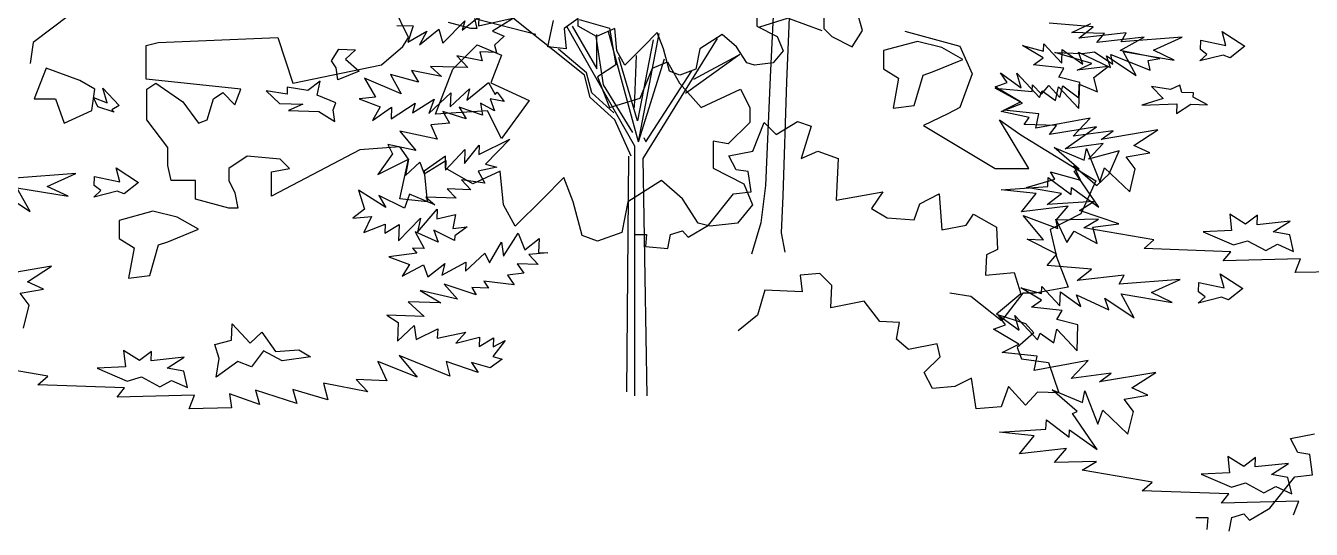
# Model space of a CAD drawing. Header units: inches. Extents: x -11 to 128, y 7 to 56.
# Drawn here: x 36.524 to 37.181, y 22.124 to 22.381 of the extents above; entities that cross this region are included whole.
import ezdxf

# ---------------------------------------------------------------- set-up
doc = ezdxf.new("R2010")
doc.units = ezdxf.units.IN
doc.header["$MEASUREMENT"] = 0
doc.layers.add('CAY', color=94, linetype='Continuous')
doc.layers.add('CAY-3', color=61, linetype='Continuous')
picture_1 = doc.add_image_def('image1.jpg', size_in_pixel=(1680, 1093))

# ---------------------------------------------------------------- blocks, each defined once
blk = doc.blocks.new('A$C76451831')
at = {"layer": 'CAY'}
for p, q in [((4534.5, 546.7), (4466.9, 564.4)), ((4541.2, 539.6), (4503.7, 569.7)), ((4575.8, 556.2), (4604.1, 507.8)), ((4789.6, 555.4), (4834.4, 569.5)), ((4823, 565.2), (4860, 551.4)), ((5144.7, 549.2), (5166.3, 559.3)), ((4647.3, 419.7), (4569.9, 556)), ((4602.9, 544.4), (4611.2, 489.7)), ((4604.1, 507.8), (4604.1, 546.7)), ((4651.6, 424.8), (4617.3, 549.9)), ((4651.6, 424.8), (4675, 548.1)), ((4656.8, 405.9), (4741.3, 542.4)), ((5181.8, 547.9), (5144.7, 549.2)), ((5173.3, 537.8), (5181.8, 547.9)), ((5227, 544), (5173.3, 537.8)), ((5199.7, 528.7), (5227, 544)), ((4589.9, 500.7), (4541.2, 539.6)), ((4592.3, 503.1), (4560.4, 530.2)), ((4668.2, 540.8), (4650.5, 448.4)), ((5157, 525.2), (5170.6, 527)), ((5170.6, 527), (5191.5, 513.1)), ((5244.7, 519.4), (5199.7, 528.7)), ((4650.5, 448.4), (4629.2, 520.8)), ((4646.9, 463.7), (4649.3, 523.1)), ((4651.6, 424.8), (4681.2, 519.2)), ((4705.1, 479.9), (4766.8, 524.3)), ((4714.5, 496), (4764.5, 523.1)), ((5125.3, 526.3), (5157, 525.2)), ((5167.5, 513.9), (5125.3, 526.3)), ((5150.9, 506.4), (5167.5, 513.9)), ((5189.1, 524.1), (5233.8, 506.2)), ((5191.5, 513.1), (5189.1, 524.1)), ((5231.5, 517.1), (5244.7, 519.4)), ((5233.8, 506.2), (5231.5, 517.1)), ((4596.6, 475.1), (4589.9, 500.7)), ((4598.2, 480.3), (4592.3, 503.1)), ((4659.9, 424.8), (4712.2, 505.4)), ((5185.9, 510.6), (5150.9, 506.4)), ((5169.6, 498), (5185.9, 510.6)), ((5174, 481.5), (5169.6, 498)), ((4611.2, 489.7), (4644.6, 435.4)), ((5057.3, 485.6), (5099.7, 481.8)), ((5088.4, 468.6), (5057.3, 485.6)), ((5099.7, 481.8), (5100, 489.5)), ((5100, 489.5), (5110.1, 478.8)), ((5110.1, 478.8), (5118.6, 488.9)), ((5118.6, 488.9), (5131.2, 475.3)), ((5131.2, 475.3), (5134.4, 488.3)), ((5134.4, 488.3), (5152.5, 474.6)), ((5152.5, 474.6), (5153.1, 490.4)), ((5153.1, 490.4), (5174, 481.5)), ((4624.5, 449.6), (4596.6, 475.1)), ((4623.3, 457.8), (4598.2, 480.3)), ((5064.1, 459.1), (5088.4, 468.6)), ((5096, 452.5), (5064.1, 459.1)), ((4643, 408.3), (4624.5, 449.6)), ((5062.5, 449.6), (5086.7, 432.5)), ((5090.3, 444.6), (5096, 452.5)), ((5127.4, 443.3), (5090.3, 444.6)), ((5119.3, 433.1), (5127.4, 443.3)), ((5172.7, 441.7), (5119.3, 433.1)), ((5137.3, 416.6), (5172.7, 441.7)), ((4657.5, 429.5), (4659.9, 424.8)), ((4647.3, 135.4), (4647.3, 419.7)), ((5180.2, 422.8), (5137.3, 416.6)), ((5163.7, 404.8), (5180.2, 422.8)), ((5198.4, 414.5), (5163.7, 404.8)), ((5187.1, 388.1), (5198.4, 414.5)), ((4638.3, 140.1), (4640.6, 408.3)), ((4661.5, 135.4), (4656.8, 405.9)), ((5154.7, 381.1), (5147.1, 397.2)), ((5147.1, 397.2), (5173, 375)), ((5093.2, 372.8), (5125.3, 382.1)), ((5120.6, 390.5), (5154.7, 381.1)), ((5125.3, 382.1), (5120.6, 390.5)), ((5173, 375), (5187.1, 388.1)), ((5132.9, 366), (5093.2, 372.8)), ((5116.6, 353.4), (5132.9, 366)), ((5171.9, 380.3), (5154.8, 342.6)), ((5169.7, 356.6), (5116.6, 353.4)), ((5153.5, 346.7), (5169.7, 356.6)), ((5112.4, 313.2), (5089.4, 340.8)), ((5089.4, 340.8), (5128.7, 326.2)), ((5154.8, 342.6), (5120.1, 324.9)), ((5126.4, 336.8), (5139.1, 310)), ((5128.7, 326.2), (5126.4, 336.8)), ((5198.3, 331.5), (5153.5, 346.7)), ((5120.1, 324.9), (5127.1, 293.6)), ((5139.1, 310), (5147.2, 322.9)), ((5147.2, 322.9), (5173.5, 308.8)), ((5168.7, 327.6), (5198.3, 331.5)), ((5173.5, 308.8), (5168.7, 327.6)), ((5093.9, 313.9), (5112.4, 313.2)), ((5127.7, 296.8), (5093.9, 313.9)), ((5116.8, 284), (5127.7, 296.8)), ((5127.1, 293.6), (5140.7, 259.4)), ((5167, 279.6), (5116.8, 284)), ((5150.7, 267), (5167, 279.6)), ((5204.4, 272.8), (5150.7, 267)), ((5198.6, 262.6), (5204.4, 272.8)), ((5268.1, 267.9), (5198.6, 262.6)), ((5235.4, 253.2), (5268.1, 267.9)), ((5029.8, 248.8), (5005.7, 252.3)), ((5064.6, 221), (5029.8, 248.8)), ((5088.8, 252.3), (5064.6, 221)), ((5110, 244.4), (5086.5, 258.4)), ((5086.5, 258.4), (5110.3, 252.1)), ((5103, 252.3), (5088.8, 252.3)), ((5140.7, 259.4), (5103, 252.3)), ((5110.3, 252.1), (5110.6, 260.2)), ((5110.6, 260.2), (5131.1, 238.2)), ((5131.1, 238.2), (5131.7, 254.1)), ((5131.7, 254.1), (5155.1, 237.4)), ((5155.1, 237.4), (5150.1, 250.7)), ((5150.1, 250.7), (5186.7, 233.6)), ((5200.9, 251.6), (5259, 241.9)), ((5215.8, 224.4), (5200.9, 251.6)), ((5259, 241.9), (5235.4, 253.2)), ((5098.9, 236.6), (5110, 244.4)), ((5133.6, 232.7), (5098.9, 236.6)), ((5186.7, 233.6), (5182.2, 246.9)), ((5182.2, 246.9), (5215.8, 224.4)), ((5069.2, 216.4), (5061.4, 227.5)), ((5061.4, 227.5), (5084.8, 210.4)), ((5080, 226.9), (5105.7, 199.2)), ((5084.8, 210.4), (5080, 226.9)), ((5127.8, 222.5), (5133.6, 232.7)), ((5151.6, 216.2), (5127.8, 222.5)), ((5055.4, 211.4), (5069.2, 216.4)), ((5084.3, 194.5), (5055.4, 211.4)), ((5105.7, 199.2), (5108.7, 206.8)), ((5108.7, 206.8), (5124.2, 195.8)), ((5124.2, 195.8), (5127.5, 211.6)), ((5127.5, 211.6), (5150.6, 186.8)), ((5150.6, 186.8), (5151.6, 216.2)), ((5065.3, 184.8), (5084.3, 194.5)), ((5105.1, 180.6), (5065.3, 184.8)), ((5101.8, 164.4), (5105.1, 180.6)), ((5163.4, 175.9), (5101.8, 164.4)), ((5144.1, 155.3), (5163.4, 175.9)), ((5189.6, 161.4), (5144.1, 155.3)), ((5240.4, 162.3), (5176.1, 151.4)), ((5176.1, 151.4), (5189.6, 161.4)), ((5213, 144.7), (5240.4, 162.3)), ((5150.9, 117.8), (5122.3, 142.4)), ((5122.3, 142.4), (5156.7, 128.1)), ((5156.7, 128.1), (5159.4, 141.1)), ((5159.4, 141.1), (5174.4, 103.4)), ((5204.4, 131.8), (5231.3, 136.3)), ((5214.8, 117.9), (5204.4, 131.8)), ((5231.3, 136.3), (5213, 144.7)), ((5145.4, 115.3), (5150.9, 117.8)), ((5174.4, 103.4), (5180, 119.1)), ((5180, 119.1), (5208.5, 91.8)), ((5208.5, 91.8), (5214.8, 117.9)), ((5115.3, 97.8), (5115.7, 108.2)), ((5115.7, 108.2), (5141.7, 88.7)), ((5173.4, 74.4), (5145.4, 115.3)), ((5062.2, 94.2), (5115.3, 97.8)), ((5101.9, 90.1), (5062.2, 94.2)), ((5085.3, 69.4), (5101.9, 90.1)), ((5141.7, 88.7), (5142, 96.8)), ((5142, 96.8), (5173.4, 74.4)), ((5138.6, 75.7), (5085.3, 69.4)), ((5124.9, 59.8), (5138.6, 75.7)), ((5172.9, 60.9), (5124.9, 59.8)), ((5156.3, 51), (5172.9, 60.9)), ((5236, 37.4), (5156.3, 51)), ((5224.8, 27.3), (5236, 37.4)), ((5323.5, 23.9), (5224.8, 27.3)), ((5314.9, 13.3), (5323.5, 23.9)), ((5402.9, 15.7), (5314.9, 13.3)), ((5396.9, 0), (5402.9, 15.7))]:
    blk.add_line(p, q, dxfattribs=at)
for points in [[(1488.1, 121.8), (1440.1, 120.8), (1446.1, 136.4), (1358.1, 134.1), (1366.6, 144.6), (1267.9, 148.1), (1279.1, 158.1), (1199.4, 171.8), (1216.1, 181.6), (1168, 180.6), (1181.7, 196.4), (1128.5, 190.1), (1145, 210.9), (1105.3, 215), (1158.5, 218.6), (1158.8, 229), (1184.9, 209.5), (1185.2, 217.6), (1216.5, 195.2), (1188.5, 236.1), (1194, 238.6), (1165.5, 263.2), (1199.8, 248.8), (1202.6, 261.9), (1217.6, 224.2), (1223.1, 239.9), (1251.6, 212.6), (1257.9, 238.7), (1247.6, 252.6), (1274.4, 257.1), (1256.2, 265.5), (1283.5, 283.1), (1219.2, 272.2), (1232.7, 282.1), (1187.2, 276), (1206.5, 296.7), (1144.9, 285.2), (1148.2, 301.4), (1108.5, 305.5), (1127.4, 315.3), (1098.5, 332.2), (1112.3, 337.1), (1104.5, 348.3), (1127.9, 331.1), (1123.1, 347.6), (1148.9, 320), (1151.8, 327.6), (1167.3, 316.6), (1170.6, 332.4), (1193.7, 307.5), (1194.8, 337), (1171, 343.2), (1176.8, 353.5), (1142, 357.4), (1153.2, 365.2), (1129.6, 379.1), (1153.4, 372.9), (1153.7, 381), (1174.2, 359), (1174.8, 374.8), (1198.2, 358.2), (1193.2, 371.5), (1229.8, 354.3), (1225.3, 367.6), (1258.9, 345.2), (1244, 372.4), (1302.2, 362.7), (1278.5, 373.9), (1311.2, 388.7), (1241.7, 383.4), (1247.5, 393.6), (1193.8, 387.8), (1210.1, 400.4), (1160, 404.8)], [(3951.6, 212.6), (3957.9, 238.7), (3947.6, 252.6), (3974.4, 257.1), (3956.2, 265.5), (3983.5, 283.1), (3919.2, 272.2)], [(3925.3, 367.6), (3958.9, 345.2), (3944, 372.4), (4002.2, 362.7), (3978.5, 373.9), (4011.2, 388.7), (3941.7, 383.4)], [(4376.5, 557.2), (4395, 556.6), (4388.9, 538.2), (4410.7, 550.6), (4402.4, 535), (4424.3, 552.8), (4428.8, 536.8), (4453.7, 562.3), (4450.6, 551.9), (4469.7, 567.1), (4469.3, 556.7), (4510, 565.7), (4485.4, 550.7), (4498.4, 544.8), (4487.6, 534.8), (4490, 526.5), (4471, 527.2), (4473.4, 516.7), (4444.6, 522.7), (4457.2, 509.1), (4414.7, 510.6), (4427.4, 499.2), (4393.2, 505.9), (4400.9, 492.5), (4369.1, 501.3), (4381.4, 479.5), (4339.5, 497.3), (4352.3, 475.6), (4333.6, 473.5), (4357.4, 464.5), (4348.7, 449), (4370.5, 464.1), (4370, 450.9), (4397.4, 468.6), (4394.3, 457.8), (4418.8, 473.3), (4412.8, 457.1), (4437.7, 480.3), (4437.1, 464.5), (4459.1, 485), (4455.9, 472), (4480.7, 492.4), (4488.3, 478.5), (4490.7, 481.2), (4498.5, 470.5), (4482.7, 473.7), (4487.7, 460), (4471.7, 468.7), (4473.9, 455), (4447.5, 464.1), (4455.2, 450.7), (4428.8, 459.3), (4436.5, 445.9), (4415.1, 443.9), (4422.2, 427.8), (4380, 437), (4398.2, 415), (4366.3, 421.6), (4371.3, 411), (4354.7, 387.5), (4389.7, 404.9), (4386.3, 386.4), (4402.7, 401.7), (4407.7, 388.4), (4432.3, 403.4), (4431.9, 392.6), (4454, 415.8), (4453.4, 400), (4470, 420.7), (4469.7, 410.3), (4505.2, 427.6), (4477.4, 399.1), (4490.4, 396), (4469, 391.3), (4476.7, 377.8), (4450.1, 381.5), (4460.6, 370.2), (4433.8, 371.2), (4443.9, 360.4), (4409.5, 361.6), (4419.6, 353.1), (4391, 365), (4385, 349.3), (4356.1, 363.5), (4363.8, 350.1), (4332.7, 369.7), (4339.7, 348.2), (4326.2, 337.8), (4347.6, 339.7), (4338.8, 321.5), (4363.1, 331), (4362.7, 320.6), (4379, 330.5), (4378.3, 311.9), (4403.2, 337.8), (4400, 322), (4422.2, 348), (4421.8, 337.1), (4443.2, 341.8), (4440, 326.1), (4456.3, 327.8), (4442.4, 317.8), (4442.2, 312.4), (4418.6, 324.1), (4423.6, 310.3), (4397.2, 322.1), (4407.5, 303.2), (4394.3, 303.7), (4399.1, 298), (4367.2, 293.7), (4391, 285.2), (4382.3, 271.9), (4406.8, 284.6), (4411.8, 270.9), (4430.9, 286.1), (4427.7, 273), (4455, 287.9), (4454.6, 277.5), (4476.6, 298.1), (4481.7, 287), (4495.6, 310.5), (4497.8, 294.6), (4514.6, 320.8), (4522.1, 301.9), (4538.4, 314.5), (4537.8, 298.6), (4548.2, 298.3), (4526.8, 296.3), (4537.3, 285.1), (4513.3, 285.9), (4521.1, 275.2), (4502.5, 273.1), (4509.8, 262), (4475.5, 265.9), (4480.6, 258), (4461.6, 258.7), (4466.8, 250.4), (4430.1, 262.5), (4445.3, 245.7), (4403.1, 255.3), (4426.6, 241.3), (4389.5, 242.6), (4407.5, 225.7), (4364.9, 227.2), (4377.8, 219), (4377, 197.7), (4396.2, 215.6), (4398.4, 199.7), (4422.9, 212), (4422.5, 201.1), (4454.9, 208.2), (4443.6, 195.4), (4470.5, 202.2), (4470.2, 191.8), (4486.4, 201.6), (4486, 191.2), (4499.9, 198.4), (4485.6, 180.3), (4496.4, 177.2), (4482.5, 167.3), (4461.4, 173.5), (4469.1, 162.3), (4432.4, 174.5), (4436.8, 158), (4379.2, 181.3), (4399.6, 157), (4354.9, 174.5), (4365, 152.8), (4330.2, 154), (4343.3, 140), (4292.9, 149.9), (4297.7, 131.1), (4258.2, 142.9), (4262.6, 126.9), (4215.6, 142.2), (4220, 125.7), (4186, 137.8), (4188.1, 121.8), (4140.1, 120.8), (4146.1, 136.4), (4058.1, 134.1), (4066.6, 144.6), (3967.9, 148.1), (3979.1, 158.1), (3899.4, 171.8)], [(4464.9, 565.2), (4467.3, 553.8), (4460.6, 553.8), (4435.1, 560.5)], [(4786.1, 576.6), (4786.1, 556.2), (4809.3, 544.4), (4816, 528.2), (4804.6, 514.5), (4783.7, 512.1), (4774.7, 514.5), (4762.9, 533), (4746.8, 546.7), (4721.2, 530.6), (4716.9, 507.4), (4698.4, 500.7), (4686.6, 505), (4679.9, 530.6), (4672.9, 549.1), (4656.8, 533), (4635.9, 512.1), (4626.9, 528.2), (4624.5, 553.8), (4603.7, 544.4), (4582.9, 556.2), (4582.9, 565.2), (4566.7, 553.8), (4569.1, 530.6), (4548.3, 533), (4554.9, 562.8)], [(774.7, 655.4), (791.5, 634.3), (850.6, 524.6), (847.4, 444.5), (842.2, 343.2), (836.9, 219.8), (831.6, 177.6), (821.1, 141.8)], [(888.6, 656.4), (872.7, 530.9), (866.4, 466.6), (861.1, 337.9), (856.9, 208.2), (854.8, 166), (859, 143.9)]]:
    blk.add_lwpolyline(points, dxfattribs=at)
for points in [[(4892.2, 660), (4885.5, 671.4), (4869.4, 671.4), (4869.4, 643.8), (4852.9, 632), (4836.8, 636.8), (4843.9, 609.2), (4871.4, 606.9), (4880.8, 586), (4862.3, 574.6), (4862.3, 553.8), (4871.4, 544.4), (4894.6, 533), (4906.4, 551.4), (4899.3, 576.6), (4931.5, 583.7), (4945.3, 597.4), (4922.5, 613.6), (4915.4, 636.8), (4889.8, 630.1)], [(4307.3, 508.9), (4302.2, 516.8), (4310.3, 530.1), (4329.4, 529.4), (4318.1, 518.9), (4333.5, 505.2), (4309.1, 495.2)], [(4054.6, 458.4), (4036.2, 464.5), (4031.1, 475.1), (4046.8, 469.1), (4041.9, 485.6), (4060.3, 465.9), (4052, 461.2)], [(4303.8, 461), (4306.8, 469), (4285.8, 477.9), (4289, 493.7), (4275.1, 483.3), (4251.6, 486.8), (4251.4, 479.1), (4227.5, 482.7), (4242.8, 468.5), (4269.5, 467.6), (4253, 460.5), (4287.8, 459.2), (4306, 447.7)], [(5270.1, 480.9), (5267.7, 489.1), (5257.1, 484.1), (5235.4, 487.5), (5248.5, 473.9), (5224.3, 466.6), (5264.2, 467.9), (5263.8, 457.1), (5280, 467.4), (5299.1, 466.7), (5283, 475.4), (5283.2, 480.4)], [(1332, 374.8), (1332.4, 385.2), (1361.2, 379.2), (1356.8, 395.2), (1382.5, 378.5), (1366.1, 365.4), (1358.1, 368.4), (1331.6, 361.7), (1339.5, 369.1)], [(4032, 374.8), (4032.4, 385.2), (4061.2, 379.2), (4056.8, 395.2), (4082.5, 378.5), (4066.1, 365.4), (4058.1, 368.4), (4031.6, 361.7), (4039.5, 369.1)], [(1037.6, 376.9), (1009.9, 384), (971.5, 373.4), (971.5, 352.7), (988.6, 342.1), (982.2, 307.9), (1006.3, 310.8), (1016.4, 345.6), (1027, 349.2), (1061.8, 363.3)], [(5288.9, 254), (5289.3, 264.4), (5318.1, 258.4), (5313.6, 274.5), (5339.3, 257.7), (5323, 244.7), (5315, 247.7), (5288.4, 240.9), (5296.4, 248.3)], [(4174.2, 178.1), (4169.4, 194.1), (4188.1, 198.9), (4188.8, 217.4), (4209.3, 195.4), (4222.9, 208.1), (4238.4, 186.2), (4264.8, 188), (4278.1, 179.9), (4245.8, 175.6), (4224.8, 186.7), (4211.1, 168.6), (4195.4, 174.6), (4170.8, 156.9)], [(1438.2, 144.9), (1433.9, 163.6), (1414.9, 167), (1434.4, 179.5), (1396.7, 175.3), (1397, 186.2), (1383.5, 175.8), (1365.4, 187.3), (1367.4, 168.6), (1335.2, 167), (1369.6, 152.2), (1385.6, 157.1), (1406.5, 146), (1419.9, 153.2)], [(4138.2, 144.9), (4133.9, 163.6), (4114.9, 167), (4134.4, 179.5), (4096.7, 175.3), (4097, 186.2), (4083.5, 175.8), (4065.4, 187.3), (4067.4, 168.6), (4035.2, 167), (4069.6, 152.2), (4085.6, 157.1), (4106.5, 146), (4119.9, 153.2)], [(5395.1, 24.1), (5390.7, 42.8), (5371.8, 46.2), (5391.3, 58.7), (5353.5, 54.6), (5353.9, 65.4), (5340.4, 55), (5322.2, 66.5), (5324.3, 47.9), (5292.1, 46.3), (5326.4, 31.5), (5342.5, 36.4), (5363.4, 25.2), (5376.8, 32.4)]]:
    blk.add_lwpolyline(points, close=True, dxfattribs=at)
at = {"layer": 'CAY-3'}
for p, q in [((4954.6, 550.5), (5017.1, 533.4)), ((5017.1, 533.4), (5031.3, 502.1)), ((5031.3, 502.1), (5017.1, 463.8)), ((5003.6, 456.7), (4975.9, 443.1)), ((5017.1, 463.8), (5003.6, 456.7)), ((4975.9, 443.1), (5057.6, 394.5)), ((5095.9, 394.5), (5062.5, 449.6)), ((5086.7, 432.5), (5171.9, 380.3)), ((45.4, 414.1), (3.5, 382.8)), ((430.8, 388.4), (413.7, 423.2)), ((624.8, 409), (659.6, 399)), ((659.6, 399), (666.6, 357.1)), ((3.5, 382.8), (0, 358.6)), ((132.1, 379.3), (145.6, 382.8)), ((145.6, 382.8), (281.8, 388.3)), ((281.8, 388.3), (298.9, 336.4)), ((424.3, 378.3), (430.8, 388.4)), ((5057.6, 394.5), (5095.9, 394.5)), ((132.1, 340.9), (132.1, 379.3)), ((400.1, 357.1), (424.3, 378.3)), ((298.9, 336.4), (400.1, 357.1)), ((666.6, 357.1), (646, 343.5)), ((694.4, 319.3), (708.5, 353.5)), ((708.5, 353.5), (725.6, 360.6)), ((725.6, 360.6), (739.2, 336.4)), ((240, 329.4), (132.1, 340.9)), ((646, 343.5), (659.6, 308.7)), ((132.7, 329.4), (143.3, 336.4)), ((132.7, 294.5), (132.7, 329.4)), ((143.3, 336.4), (173.9, 315.2)), ((208.7, 318.7), (219.3, 325.8)), ((219.3, 325.8), (232.9, 311.7)), ((232.9, 311.7), (240, 329.4)), ((739.2, 336.4), (763.9, 308.7)), ((763.9, 308.7), (808.7, 329.4)), ((808.7, 329.4), (819.4, 308.7)), ((173.9, 315.2), (191.6, 291)), ((201.6, 294.5), (208.7, 318.7)), ((659.6, 308.7), (694.4, 319.3)), ((819.4, 308.7), (819.4, 291.6)), ((156.8, 263.3), (132.7, 294.5)), ((191.6, 291), (201.6, 294.5)), ((819.4, 291.6), (794.6, 267.4)), ((420.8, 263.9), (375.4, 260.4)), ((430.8, 249.7), (420.8, 263.9)), ((794.6, 267.4), (777.5, 270.4)), ((777.5, 270.4), (777.5, 239.7)), ((156.8, 242.6), (156.8, 263.3)), ((247, 253.3), (226.4, 239.1)), ((284.8, 249.7), (247, 253.3)), ((375.4, 260.4), (274.7, 207.8)), ((295.4, 239.1), (284.8, 249.7)), ((420.8, 204.9), (430.8, 249.7)), ((472.7, 253.3), (448.5, 236.2)), ((472.7, 239.7), (472.7, 253.3)), ((160.4, 225.5), (156.8, 242.6)), ((226.4, 239.1), (226.4, 225.5)), ((274.7, 235.6), (295.4, 239.1)), ((274.7, 207.8), (274.7, 235.6)), ((448.5, 236.2), (452, 201.4)), ((503.9, 222), (472.7, 239.7)), ((535.2, 236.2), (503.9, 222)), ((538.7, 197.8), (535.2, 236.2)), ((777.5, 239.7), (812.3, 222)), ((188.1, 225.5), (160.4, 225.5)), ((188.1, 204.3), (188.1, 225.5)), ((226.4, 225.5), (232.9, 211.4)), ((607.7, 229.1), (583.5, 204.9)), ((618.3, 201.4), (607.7, 229.1)), ((718.5, 225.5), (680.2, 201.4)), ((742.7, 204.9), (718.5, 225.5)), ((812.3, 222), (822.3, 197.8)), ((232.9, 211.4), (236.4, 194.3)), ((452, 201.4), (420.8, 204.9)), ((583.5, 204.9), (552.3, 173.6)), ((760.4, 177.2), (742.7, 204.9)), ((226.4, 194.3), (188.1, 204.3)), ((236.4, 194.3), (226.4, 194.3)), ((552.3, 173.6), (538.7, 197.8)), ((628.3, 163), (618.3, 201.4)), ((680.2, 201.4), (673.7, 166.6)), ((822.3, 197.8), (805.2, 177.2)), ((774, 173.6), (760.4, 177.2)), ((805.2, 177.2), (774, 173.6)), ((646, 156.5), (628.3, 163)), ((673.7, 166.6), (646, 156.5))]:
    blk.add_line(p, q, dxfattribs=at)
for points in [[(138.9, 705.6), (152.6, 705.6), (151.5, 691.9)], [(176.9, 689.8), (180, 705.6), (193.7, 709.9), (200.1, 702.5), (223.3, 716.2), (251.7, 752), (271.8, 754.2), (268.6, 777.4), (254.9, 779.5), (246.5, 795.3), (273.9, 800.6)], [(4646.7, 319.2), (4660.4, 319.2), (4659.4, 305.5), (4684.7, 303.3), (4687.9, 319.2), (4701.6, 323.4), (4707.9, 316), (4731.1, 329.7), (4759.6, 365.6), (4779.6, 367.7), (4776.4, 390.9), (4762.7, 393), (4754.3, 408.8), (4781.7, 414.1), (4794.4, 446.8), (4808.1, 433.1), (4832.3, 447.8), (4848.2, 442.6), (4836.6, 405.7), (4855.5, 414.1), (4878.8, 405.7), (4876.6, 358.2), (4929.4, 367.7), (4916.7, 348.7), (4934.6, 338.2), (4965.2, 336), (4971.6, 354), (4993.7, 365.6), (4996.9, 324.4), (5024.3, 329.7), (5032.7, 342.4), (5059.1, 327.6), (5060.2, 302.3), (5047.5, 296), (5046.4, 272.8), (5079.1, 275.9), (5086.5, 251.7), (5059.1, 228.5), (5091.8, 217.9), (5101.3, 207.4), (5082.3, 190.5), (5087.6, 177.8), (5118.2, 173.6), (5129.8, 138.8), (5105.5, 139.9), (5091.8, 125.1), (5072.8, 146.2), (5064.4, 123), (5035.9, 120.9), (5030.6, 155.7), (5011.6, 146.2), (4986.3, 144.1), (4976.8, 162), (4994.8, 179.9), (4991.6, 194.7), (4958.9, 188.4), (4945.2, 200), (4948.4, 219), (4926.2, 220), (4908.3, 243.2), (4870.3, 235.8), (4871.4, 261.2), (4857.7, 274.9), (4835.5, 272.8), (4837.6, 253.8), (4795.4, 255.9), (4787, 227.4), (4764.8, 209.5)]]:
    blk.add_lwpolyline(points, dxfattribs=at)
for points in [[(481.1, 352.5), (508.8, 380.2), (536.5, 368.3), (524.6, 336.6), (568.2, 316.8), (536.5, 273.3), (520.7, 305), (461.3, 301)], [(56.6, 339.4), (18.3, 353.5), (4.7, 318.7), (28.9, 318.7), (38.9, 291), (70.2, 305.2), (73.7, 329.4)], [(167.4, 183.7), (139.7, 190.7), (101.4, 180.1), (101.4, 159.5), (118.5, 148.9), (112, 114.6), (136.2, 117.6), (146.2, 152.4), (156.8, 155.9), (191.6, 170.1)]]:
    blk.add_lwpolyline(points, close=True, dxfattribs=at)

msp = doc.modelspace()

# ---------------------------------------------------------------- block references
at = {"layer": 'CAY', "xscale": 0.0004489089019145984, "yscale": 0.0004489089019145984, "zscale": 0.0004489089019145984}
for p in [(36.52619, 22.20094), (34.74897, 22.13133), (37.05949, 21.8133)]:
    msp.add_blockref('A$C76451831', p, dxfattribs=at)

# ---------------------------------------------------------------- pictures from other files: only their frames are drawn
image = msp.add_image(picture_1, insert=(12.49661, 7.37723), size_in_units=(74.4025, 48.40591))
image.dxf.flags = 6

doc.saveas('drawing.dxf')
